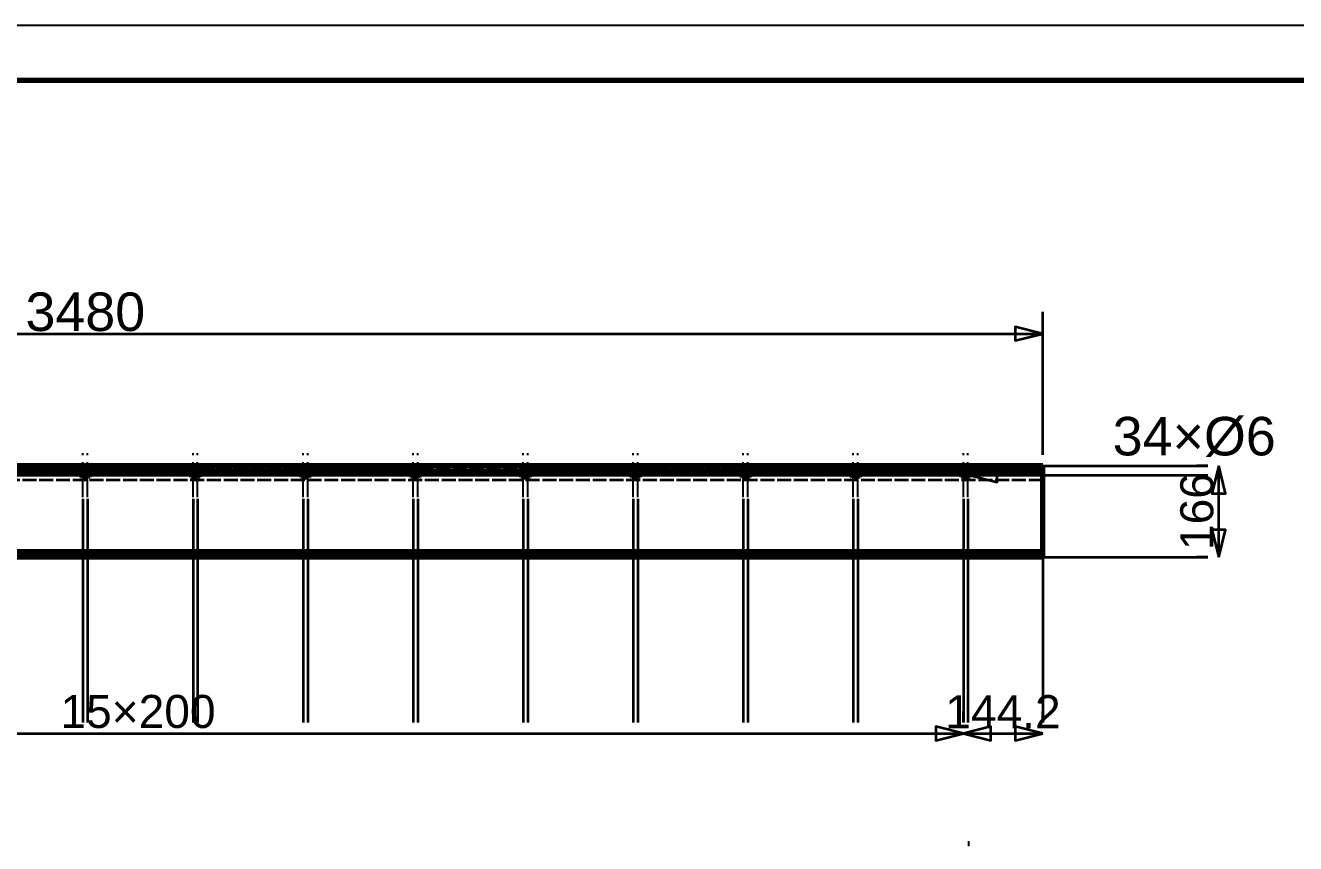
# Model space of a CAD drawing. Header units: millimetres. Extents: x 0 to 420, y 0 to 297.
# Drawn here: x 146.6 to 262, y 222.7 to 297 of the extents above; entities that cross this region are included whole.
import ezdxf
from ezdxf.enums import TextEntityAlignment as Align

# ---------------------------------------------------------------- set-up
doc = ezdxf.new("R2010")
doc.units = ezdxf.units.MM
doc.linetypes.add('CENTER', pattern=[5.08, 3.175, -0.635, 0.635, -0.635])
doc.linetypes.add('DASHED', pattern=[1.524, 1.27, -0.254])
doc.styles.add('GOST', font='Arial')

msp = doc.modelspace()

# ---------------------------------------------------------------- linework, layer by layer
at = {"color": 7, "lineweight": 35}
for p, q in [((239, 258), (239, 271)), ((65, 269), (239, 269)), ((239, 257), (254, 257)), ((254, 257), (253, 257)), ((255, 248.7), (255, 257)), ((73.94, 256.15), (254, 256.15)), ((74.36, 256.15), (254, 256.15)), ((83.94, 256.15), (254, 256.15)), ((84.36, 256.15), (254, 256.15)), ((93.94, 256.15), (254, 256.15)), ((94.36, 256.15), (254, 256.15)), ((103.94, 256.15), (254, 256.15)), ((104.36, 256.15), (254, 256.15)), ((113.94, 256.15), (254, 256.15)), ((114.36, 256.15), (254, 256.15)), ((123.94, 256.15), (254, 256.15)), ((124.36, 256.15), (254, 256.15)), ((133.94, 256.15), (254, 256.15)), ((134.36, 256.15), (254, 256.15)), ((143.94, 256.15), (254, 256.15)), ((144.36, 256.15), (254, 256.15)), ((153.94, 256.15), (254, 256.15)), ((154.36, 256.15), (254, 256.15)), ((163.94, 256.15), (254, 256.15)), ((164.36, 256.15), (254, 256.15)), ((173.94, 256.15), (254, 256.15)), ((174.36, 256.15), (254, 256.15)), ((183.94, 256.15), (254, 256.15)), ((184.36, 256.15), (254, 256.15)), ((193.94, 256.15), (254, 256.15)), ((194.36, 256.15), (254, 256.15)), ((203.94, 256.15), (254, 256.15)), ((204.36, 256.15), (254, 256.15)), ((213.94, 256.15), (254, 256.15)), ((214.36, 256.15), (254, 256.15)), ((223.94, 256.15), (254, 256.15)), ((224.36, 256.15), (254, 256.15)), ((232.36, 256.15), (244.36, 256.15)), ((233.94, 256.15), (254, 256.15)), ((234.36, 256.15), (254, 256.15)), ((244.36, 256.15), (249.36, 256.15)), ((151.79, 254), (151.79, 233.7)), ((152.21, 254), (152.21, 233.7)), ((161.79, 254), (161.79, 233.7)), ((162.21, 254), (162.21, 233.7)), ((171.79, 254), (171.79, 233.7)), ((172.21, 254), (172.21, 233.7)), ((181.79, 254), (181.79, 233.7)), ((182.21, 254), (182.21, 233.7)), ((191.79, 254), (191.79, 233.7)), ((192.21, 254), (192.21, 233.7)), ((201.79, 254), (201.79, 233.7)), ((202.21, 254), (202.21, 233.7)), ((211.79, 254), (211.79, 233.7)), ((212.21, 254), (212.21, 233.7)), ((221.79, 254), (221.79, 233.7)), ((222.21, 254), (222.21, 233.7)), ((231.79, 254), (231.79, 233.7)), ((232.21, 254), (232.21, 233.7)), ((239, 248.7), (239, 233.7)), ((239, 248.7), (254, 248.7)), ((254, 248.7), (253, 248.7)), ((231.79, 233.7), (231.79, 234.7)), ((231.79, 233.7), (231.79, 234.7)), ((239, 233.7), (239, 234.7)), ((81.79, 232.7), (231.79, 232.7)), ((231.79, 232.7), (239, 232.7))]:
    msp.add_line(p, q, dxfattribs=at)
at = {"color": 4, "linetype": 'CENTER', "lineweight": 25}
for p, q in [((151.79, 254.15), (151.79, 258.15)), ((152.21, 254.15), (152.21, 258.15)), ((161.79, 254.15), (161.79, 258.15)), ((162.21, 254.15), (162.21, 258.15)), ((171.79, 254.15), (171.79, 258.15)), ((172.21, 254.15), (172.21, 258.15)), ((181.79, 254.15), (181.79, 258.15)), ((182.21, 254.15), (182.21, 258.15)), ((191.79, 254.15), (191.79, 258.15)), ((192.21, 254.15), (192.21, 258.15)), ((201.79, 254.15), (201.79, 258.15)), ((202.21, 254.15), (202.21, 258.15)), ((211.79, 254.15), (211.79, 258.15)), ((212.21, 254.15), (212.21, 258.15)), ((221.79, 254.15), (221.79, 258.15)), ((222.21, 254.15), (222.21, 258.15)), ((231.79, 254.15), (231.79, 258.15)), ((232.21, 254.15), (232.21, 258.15)), ((149.79, 256.15), (153.79, 256.15)), ((150.21, 256.15), (154.21, 256.15)), ((159.79, 256.15), (163.79, 256.15)), ((160.21, 256.15), (164.21, 256.15)), ((169.79, 256.15), (173.79, 256.15)), ((170.21, 256.15), (174.21, 256.15)), ((179.79, 256.15), (183.79, 256.15)), ((180.21, 256.15), (184.21, 256.15)), ((189.79, 256.15), (193.79, 256.15)), ((190.21, 256.15), (194.21, 256.15)), ((199.79, 256.15), (203.79, 256.15)), ((200.21, 256.15), (204.21, 256.15)), ((209.79, 256.15), (213.79, 256.15)), ((210.21, 256.15), (214.21, 256.15)), ((219.79, 256.15), (223.79, 256.15)), ((220.21, 256.15), (224.21, 256.15)), ((229.79, 256.15), (233.79, 256.15)), ((230.21, 256.15), (234.21, 256.15))]:
    msp.add_line(p, q, dxfattribs=at)
at = {"color": 5, "linetype": 'DASHED', "lineweight": 35}
for p, q in [((65, 256.75), (239, 256.75)), ((142.36, 256.75), (151.64, 256.75)), ((151.64, 257), (151.64, 256.75)), ((152.36, 257), (151.64, 257)), ((151.64, 256.74), (151.64, 256.75)), ((151.64, 256.75), (151.64, 256.75)), ((151.64, 256.73), (151.64, 256.74)), ((151.64, 256.74), (151.64, 256.74)), ((151.64, 256.71), (151.64, 256.73)), ((151.64, 256.7), (151.64, 256.71)), ((151.64, 256.68), (151.64, 256.7)), ((151.64, 256.66), (151.64, 256.68)), ((151.64, 256.63), (151.64, 256.66)), ((151.64, 256.61), (151.64, 256.63)), ((151.64, 256.58), (151.64, 256.61)), ((151.64, 256.56), (151.64, 256.58)), ((151.64, 256.53), (151.64, 256.56)), ((151.64, 256.5), (151.64, 256.53)), ((151.64, 256.15), (151.64, 256.5)), ((152.36, 257), (152.36, 256.75)), ((152.36, 256.75), (152.36, 256.75)), ((152.36, 256.75), (152.36, 256.74)), ((152.36, 256.75), (161.64, 256.75)), ((152.36, 256.74), (152.36, 256.74)), ((152.36, 256.74), (152.36, 256.73)), ((152.36, 256.73), (152.36, 256.71)), ((152.36, 256.71), (152.36, 256.7)), ((152.36, 256.7), (152.36, 256.68)), ((152.36, 256.68), (152.36, 256.66)), ((152.36, 256.66), (152.36, 256.63)), ((152.36, 256.63), (152.36, 256.61)), ((152.36, 256.61), (152.36, 256.58)), ((152.36, 256.58), (152.36, 256.56)), ((152.36, 256.56), (152.36, 256.53)), ((152.36, 256.53), (152.36, 256.5)), ((152.36, 256.5), (152.36, 256.15)), ((161.64, 257), (161.64, 256.75)), ((162.36, 257), (161.64, 257)), ((161.64, 256.74), (161.64, 256.75)), ((161.64, 256.75), (161.64, 256.75)), ((161.64, 256.73), (161.64, 256.74)), ((161.64, 256.74), (161.64, 256.74)), ((161.64, 256.71), (161.64, 256.73)), ((161.64, 256.7), (161.64, 256.71)), ((161.64, 256.68), (161.64, 256.7)), ((161.64, 256.66), (161.64, 256.68)), ((161.64, 256.63), (161.64, 256.66)), ((161.64, 256.61), (161.64, 256.63)), ((161.64, 256.58), (161.64, 256.61)), ((161.64, 256.56), (161.64, 256.58)), ((161.64, 256.53), (161.64, 256.56)), ((161.64, 256.5), (161.64, 256.53)), ((161.64, 256.15), (161.64, 256.5)), ((162.36, 257), (162.36, 256.75)), ((162.36, 256.75), (162.36, 256.75)), ((162.36, 256.75), (162.36, 256.74)), ((162.36, 256.75), (171.64, 256.75)), ((162.36, 256.74), (162.36, 256.74)), ((162.36, 256.74), (162.36, 256.73)), ((162.36, 256.73), (162.36, 256.71)), ((162.36, 256.71), (162.36, 256.7)), ((162.36, 256.7), (162.36, 256.68)), ((162.36, 256.68), (162.36, 256.66)), ((162.36, 256.66), (162.36, 256.63)), ((162.36, 256.63), (162.36, 256.61)), ((162.36, 256.61), (162.36, 256.58)), ((162.36, 256.58), (162.36, 256.56)), ((162.36, 256.56), (162.36, 256.53)), ((162.36, 256.53), (162.36, 256.5)), ((162.36, 256.5), (162.36, 256.15)), ((171.64, 257), (171.64, 256.75)), ((172.36, 257), (171.64, 257)), ((171.64, 256.74), (171.64, 256.75)), ((171.64, 256.75), (171.64, 256.75)), ((171.64, 256.73), (171.64, 256.74)), ((171.64, 256.74), (171.64, 256.74)), ((171.64, 256.71), (171.64, 256.73)), ((171.64, 256.7), (171.64, 256.71)), ((171.64, 256.68), (171.64, 256.7)), ((171.64, 256.66), (171.64, 256.68)), ((171.64, 256.63), (171.64, 256.66)), ((171.64, 256.61), (171.64, 256.63)), ((171.64, 256.58), (171.64, 256.61)), ((171.64, 256.56), (171.64, 256.58)), ((171.64, 256.53), (171.64, 256.56)), ((171.64, 256.5), (171.64, 256.53)), ((171.64, 256.15), (171.64, 256.5)), ((172.36, 257), (172.36, 256.75)), ((172.36, 256.75), (172.36, 256.75)), ((172.36, 256.75), (172.36, 256.74)), ((172.36, 256.75), (181.64, 256.75)), ((172.36, 256.74), (172.36, 256.74)), ((172.36, 256.74), (172.36, 256.73)), ((172.36, 256.73), (172.36, 256.71)), ((172.36, 256.71), (172.36, 256.7)), ((172.36, 256.7), (172.36, 256.68)), ((172.36, 256.68), (172.36, 256.66)), ((172.36, 256.66), (172.36, 256.63)), ((172.36, 256.63), (172.36, 256.61)), ((172.36, 256.61), (172.36, 256.58)), ((172.36, 256.58), (172.36, 256.56)), ((172.36, 256.56), (172.36, 256.53)), ((172.36, 256.53), (172.36, 256.5)), ((172.36, 256.5), (172.36, 256.15)), ((181.64, 257), (181.64, 256.75)), ((182.36, 257), (181.64, 257)), ((181.64, 256.74), (181.64, 256.75)), ((181.64, 256.75), (181.64, 256.75)), ((181.64, 256.73), (181.64, 256.74)), ((181.64, 256.74), (181.64, 256.74)), ((181.64, 256.71), (181.64, 256.73)), ((181.64, 256.7), (181.64, 256.71)), ((181.64, 256.68), (181.64, 256.7)), ((181.64, 256.66), (181.64, 256.68)), ((181.64, 256.63), (181.64, 256.66)), ((181.64, 256.61), (181.64, 256.63)), ((181.64, 256.58), (181.64, 256.61)), ((181.64, 256.56), (181.64, 256.58)), ((181.64, 256.53), (181.64, 256.56)), ((181.64, 256.5), (181.64, 256.53)), ((181.64, 256.15), (181.64, 256.5)), ((182.36, 257), (182.36, 256.75)), ((182.36, 256.75), (182.36, 256.75)), ((182.36, 256.75), (182.36, 256.74)), ((182.36, 256.75), (191.64, 256.75)), ((182.36, 256.74), (182.36, 256.74)), ((182.36, 256.74), (182.36, 256.73)), ((182.36, 256.73), (182.36, 256.71)), ((182.36, 256.71), (182.36, 256.7)), ((182.36, 256.7), (182.36, 256.68)), ((182.36, 256.68), (182.36, 256.66)), ((182.36, 256.66), (182.36, 256.63)), ((182.36, 256.63), (182.36, 256.61)), ((182.36, 256.61), (182.36, 256.58)), ((182.36, 256.58), (182.36, 256.56)), ((182.36, 256.56), (182.36, 256.53)), ((182.36, 256.53), (182.36, 256.5)), ((182.36, 256.5), (182.36, 256.15)), ((191.64, 257), (191.64, 256.75)), ((192.36, 257), (191.64, 257)), ((191.64, 256.74), (191.64, 256.75)), ((191.64, 256.75), (191.64, 256.75)), ((191.64, 256.73), (191.64, 256.74)), ((191.64, 256.74), (191.64, 256.74)), ((191.64, 256.71), (191.64, 256.73)), ((191.64, 256.7), (191.64, 256.71)), ((191.64, 256.68), (191.64, 256.7)), ((191.64, 256.66), (191.64, 256.68)), ((191.64, 256.63), (191.64, 256.66)), ((191.64, 256.61), (191.64, 256.63)), ((191.64, 256.58), (191.64, 256.61)), ((191.64, 256.56), (191.64, 256.58)), ((191.64, 256.53), (191.64, 256.56)), ((191.64, 256.5), (191.64, 256.53)), ((191.64, 256.15), (191.64, 256.5)), ((192.36, 257), (192.36, 256.75)), ((192.36, 256.75), (192.36, 256.75)), ((192.36, 256.75), (192.36, 256.74)), ((192.36, 256.75), (201.64, 256.75)), ((192.36, 256.74), (192.36, 256.74)), ((192.36, 256.74), (192.36, 256.73)), ((192.36, 256.73), (192.36, 256.71)), ((192.36, 256.71), (192.36, 256.7)), ((192.36, 256.7), (192.36, 256.68)), ((192.36, 256.68), (192.36, 256.66)), ((192.36, 256.66), (192.36, 256.63)), ((192.36, 256.63), (192.36, 256.61)), ((192.36, 256.61), (192.36, 256.58)), ((192.36, 256.58), (192.36, 256.56)), ((192.36, 256.56), (192.36, 256.53)), ((192.36, 256.53), (192.36, 256.5)), ((192.36, 256.5), (192.36, 256.15)), ((201.64, 257), (201.64, 256.75)), ((202.36, 257), (201.64, 257)), ((201.64, 256.74), (201.64, 256.75)), ((201.64, 256.75), (201.64, 256.75)), ((201.64, 256.73), (201.64, 256.74)), ((201.64, 256.74), (201.64, 256.74)), ((201.64, 256.71), (201.64, 256.73)), ((201.64, 256.7), (201.64, 256.71)), ((201.64, 256.68), (201.64, 256.7)), ((201.64, 256.66), (201.64, 256.68)), ((201.64, 256.63), (201.64, 256.66)), ((201.64, 256.61), (201.64, 256.63)), ((201.64, 256.58), (201.64, 256.61)), ((201.64, 256.56), (201.64, 256.58)), ((201.64, 256.53), (201.64, 256.56)), ((201.64, 256.5), (201.64, 256.53)), ((201.64, 256.15), (201.64, 256.5)), ((202.36, 257), (202.36, 256.75)), ((202.36, 256.75), (202.36, 256.75)), ((202.36, 256.75), (202.36, 256.74)), ((202.36, 256.75), (211.64, 256.75)), ((202.36, 256.74), (202.36, 256.74)), ((202.36, 256.74), (202.36, 256.73)), ((202.36, 256.73), (202.36, 256.71)), ((202.36, 256.71), (202.36, 256.7)), ((202.36, 256.7), (202.36, 256.68)), ((202.36, 256.68), (202.36, 256.66)), ((202.36, 256.66), (202.36, 256.63)), ((202.36, 256.63), (202.36, 256.61)), ((202.36, 256.61), (202.36, 256.58)), ((202.36, 256.58), (202.36, 256.56)), ((202.36, 256.56), (202.36, 256.53)), ((202.36, 256.53), (202.36, 256.5)), ((202.36, 256.5), (202.36, 256.15)), ((211.64, 257), (211.64, 256.75)), ((212.36, 257), (211.64, 257)), ((211.64, 256.74), (211.64, 256.75)), ((211.64, 256.75), (211.64, 256.75)), ((211.64, 256.73), (211.64, 256.74)), ((211.64, 256.74), (211.64, 256.74)), ((211.64, 256.71), (211.64, 256.73)), ((211.64, 256.7), (211.64, 256.71)), ((211.64, 256.68), (211.64, 256.7)), ((211.64, 256.66), (211.64, 256.68)), ((211.64, 256.63), (211.64, 256.66)), ((211.64, 256.61), (211.64, 256.63)), ((211.64, 256.58), (211.64, 256.61)), ((211.64, 256.56), (211.64, 256.58)), ((211.64, 256.53), (211.64, 256.56)), ((211.64, 256.5), (211.64, 256.53)), ((211.64, 256.15), (211.64, 256.5)), ((212.36, 257), (212.36, 256.75)), ((212.36, 256.75), (212.36, 256.75)), ((212.36, 256.75), (212.36, 256.74)), ((212.36, 256.75), (221.64, 256.75)), ((212.36, 256.74), (212.36, 256.74)), ((212.36, 256.74), (212.36, 256.73)), ((212.36, 256.73), (212.36, 256.71)), ((212.36, 256.71), (212.36, 256.7)), ((212.36, 256.7), (212.36, 256.68)), ((212.36, 256.68), (212.36, 256.66)), ((212.36, 256.66), (212.36, 256.63)), ((212.36, 256.63), (212.36, 256.61)), ((212.36, 256.61), (212.36, 256.58)), ((212.36, 256.58), (212.36, 256.56)), ((212.36, 256.56), (212.36, 256.53)), ((212.36, 256.53), (212.36, 256.5)), ((212.36, 256.5), (212.36, 256.15)), ((221.64, 257), (221.64, 256.75)), ((222.36, 257), (221.64, 257)), ((221.64, 256.74), (221.64, 256.75)), ((221.64, 256.75), (221.64, 256.75)), ((221.64, 256.73), (221.64, 256.74)), ((221.64, 256.74), (221.64, 256.74)), ((221.64, 256.71), (221.64, 256.73)), ((221.64, 256.7), (221.64, 256.71)), ((221.64, 256.68), (221.64, 256.7)), ((221.64, 256.66), (221.64, 256.68)), ((221.64, 256.63), (221.64, 256.66)), ((221.64, 256.61), (221.64, 256.63)), ((221.64, 256.58), (221.64, 256.61)), ((221.64, 256.56), (221.64, 256.58)), ((221.64, 256.53), (221.64, 256.56)), ((221.64, 256.5), (221.64, 256.53)), ((221.64, 256.15), (221.64, 256.5)), ((222.36, 257), (222.36, 256.75)), ((222.36, 256.75), (222.36, 256.75)), ((222.36, 256.75), (222.36, 256.74)), ((222.36, 256.75), (231.64, 256.75)), ((222.36, 256.74), (222.36, 256.74)), ((222.36, 256.74), (222.36, 256.73)), ((222.36, 256.73), (222.36, 256.71)), ((222.36, 256.71), (222.36, 256.7)), ((222.36, 256.7), (222.36, 256.68)), ((222.36, 256.68), (222.36, 256.66)), ((222.36, 256.66), (222.36, 256.63)), ((222.36, 256.63), (222.36, 256.61)), ((222.36, 256.61), (222.36, 256.58)), ((222.36, 256.58), (222.36, 256.56)), ((222.36, 256.56), (222.36, 256.53)), ((222.36, 256.53), (222.36, 256.5)), ((222.36, 256.5), (222.36, 256.15)), ((231.64, 257), (231.64, 256.75)), ((232.36, 257), (231.64, 257)), ((231.64, 256.74), (231.64, 256.75)), ((231.64, 256.75), (231.64, 256.75)), ((231.64, 256.73), (231.64, 256.74)), ((231.64, 256.74), (231.64, 256.74)), ((231.64, 256.71), (231.64, 256.73)), ((231.64, 256.7), (231.64, 256.71)), ((231.64, 256.68), (231.64, 256.7)), ((231.64, 256.66), (231.64, 256.68)), ((231.64, 256.63), (231.64, 256.66)), ((231.64, 256.61), (231.64, 256.63)), ((231.64, 256.58), (231.64, 256.61)), ((231.64, 256.56), (231.64, 256.58)), ((231.64, 256.53), (231.64, 256.56)), ((231.64, 256.5), (231.64, 256.53)), ((231.64, 256.15), (231.64, 256.5)), ((232.36, 257), (232.36, 256.75)), ((232.36, 256.75), (232.36, 256.75)), ((232.36, 256.75), (232.36, 256.74)), ((232.36, 256.75), (239, 256.75)), ((232.36, 256.74), (232.36, 256.74)), ((232.36, 256.74), (232.36, 256.73)), ((232.36, 256.73), (232.36, 256.71)), ((232.36, 256.71), (232.36, 256.7)), ((232.36, 256.7), (232.36, 256.68)), ((232.36, 256.68), (232.36, 256.66)), ((232.36, 256.66), (232.36, 256.63)), ((232.36, 256.63), (232.36, 256.61)), ((232.36, 256.61), (232.36, 256.58)), ((232.36, 256.58), (232.36, 256.56)), ((232.36, 256.56), (232.36, 256.53)), ((232.36, 256.53), (232.36, 256.5)), ((232.36, 256.5), (232.36, 256.15)), ((239, 256.75), (239, 257)), ((239, 256.75), (239, 257)), ((239, 257), (239, 257)), ((239, 257), (239, 256.99)), ((239, 256.99), (239, 256.97)), ((239, 256.97), (239, 256.95)), ((239, 256.95), (239, 256.92)), ((239, 256.92), (239, 256.89)), ((239, 256.89), (239, 256.85)), ((239, 256.85), (239, 256.81)), ((239, 256.81), (239, 256.77)), ((239, 256.77), (239, 256.72)), ((239, 256.74), (239, 256.75)), ((239, 256.75), (239, 256.75)), ((239, 256.75), (239, 256.75)), ((239, 256.75), (239, 256.74)), ((239, 256.73), (239, 256.74)), ((239, 256.74), (239, 256.74)), ((239, 256.74), (239, 256.74)), ((239, 256.74), (239, 256.73)), ((239, 256.71), (239, 256.73)), ((239, 256.73), (239, 256.71)), ((239, 256.72), (239, 256.67)), ((239, 256.7), (239, 256.71)), ((239, 256.71), (239, 256.7)), ((239, 256.68), (239, 256.7)), ((239, 256.7), (239, 256.68)), ((239, 256.66), (239, 256.68)), ((239, 256.68), (239, 256.66)), ((239, 256.67), (239, 256.61)), ((239, 256.63), (239, 256.66)), ((239, 256.66), (239, 256.63)), ((239, 256.61), (239, 256.63)), ((239, 256.63), (239, 256.61)), ((239, 256.58), (239, 256.61)), ((239, 256.61), (239, 256.58)), ((239, 256.61), (239, 256.56)), ((239, 256.56), (239, 256.58)), ((239, 256.58), (239, 256.56)), ((239, 256.53), (239, 256.56)), ((239, 256.56), (239, 256.53)), ((239, 256.56), (239, 256.5)), ((239, 256.5), (239, 256.53)), ((239, 256.53), (239, 256.5)), ((239, 249.2), (239, 256.5)), ((239, 256.5), (239, 255.7)), ((239, 256.5), (239, 255.7)), ((239, 255.7), (65, 255.7)), ((239, 255.7), (65, 255.7)), ((151.64, 256.15), (151.65, 256.09)), ((151.65, 256.09), (151.68, 256.04)), ((151.68, 256.04), (151.73, 256.01)), ((151.73, 256.01), (151.79, 256)), ((152.21, 256), (151.79, 256)), ((152.21, 256), (152.27, 256.01)), ((152.27, 256.01), (152.32, 256.04)), ((152.32, 256.04), (152.35, 256.09)), ((152.35, 256.09), (152.36, 256.15)), ((161.64, 256.15), (161.65, 256.09)), ((161.65, 256.09), (161.68, 256.04)), ((161.68, 256.04), (161.73, 256.01)), ((161.73, 256.01), (161.79, 256)), ((162.21, 256), (161.79, 256)), ((162.21, 256), (162.27, 256.01)), ((162.27, 256.01), (162.32, 256.04)), ((162.32, 256.04), (162.35, 256.09)), ((162.35, 256.09), (162.36, 256.15)), ((171.64, 256.15), (171.65, 256.09)), ((171.65, 256.09), (171.68, 256.04)), ((171.68, 256.04), (171.73, 256.01)), ((171.73, 256.01), (171.79, 256)), ((172.21, 256), (171.79, 256)), ((172.21, 256), (172.27, 256.01)), ((172.27, 256.01), (172.32, 256.04)), ((172.32, 256.04), (172.35, 256.09)), ((172.35, 256.09), (172.36, 256.15)), ((181.64, 256.15), (181.65, 256.09)), ((181.65, 256.09), (181.68, 256.04)), ((181.68, 256.04), (181.73, 256.01)), ((181.73, 256.01), (181.79, 256)), ((182.21, 256), (181.79, 256)), ((182.21, 256), (182.27, 256.01)), ((182.27, 256.01), (182.32, 256.04)), ((182.32, 256.04), (182.35, 256.09)), ((182.35, 256.09), (182.36, 256.15)), ((191.64, 256.15), (191.65, 256.09)), ((191.65, 256.09), (191.68, 256.04)), ((191.68, 256.04), (191.73, 256.01)), ((191.73, 256.01), (191.79, 256)), ((192.21, 256), (191.79, 256)), ((192.21, 256), (192.27, 256.01)), ((192.27, 256.01), (192.32, 256.04)), ((192.32, 256.04), (192.35, 256.09)), ((192.35, 256.09), (192.36, 256.15)), ((201.64, 256.15), (201.65, 256.09)), ((201.65, 256.09), (201.68, 256.04)), ((201.68, 256.04), (201.73, 256.01)), ((201.73, 256.01), (201.79, 256)), ((202.21, 256), (201.79, 256)), ((202.21, 256), (202.27, 256.01)), ((202.27, 256.01), (202.32, 256.04)), ((202.32, 256.04), (202.35, 256.09)), ((202.35, 256.09), (202.36, 256.15)), ((211.64, 256.15), (211.65, 256.09)), ((211.65, 256.09), (211.68, 256.04)), ((211.68, 256.04), (211.73, 256.01)), ((211.73, 256.01), (211.79, 256)), ((212.21, 256), (211.79, 256)), ((212.21, 256), (212.27, 256.01)), ((212.27, 256.01), (212.32, 256.04)), ((212.32, 256.04), (212.35, 256.09)), ((212.35, 256.09), (212.36, 256.15)), ((221.64, 256.15), (221.65, 256.09)), ((221.65, 256.09), (221.68, 256.04)), ((221.68, 256.04), (221.73, 256.01)), ((221.73, 256.01), (221.79, 256)), ((222.21, 256), (221.79, 256)), ((222.21, 256), (222.27, 256.01)), ((222.27, 256.01), (222.32, 256.04)), ((222.32, 256.04), (222.35, 256.09)), ((222.35, 256.09), (222.36, 256.15)), ((231.64, 256.15), (231.65, 256.09)), ((231.65, 256.09), (231.68, 256.04)), ((231.68, 256.04), (231.73, 256.01)), ((231.73, 256.01), (231.79, 256)), ((232.21, 256), (231.79, 256)), ((232.21, 256), (232.27, 256.01)), ((232.27, 256.01), (232.32, 256.04)), ((232.32, 256.04), (232.35, 256.09)), ((232.35, 256.09), (232.36, 256.15)), ((65, 248.95), (239, 248.95)), ((239, 248.95), (65, 248.95)), ((65, 248.7), (239, 248.7)), ((239, 249.17), (239, 249.2)), ((239, 249.14), (239, 249.17)), ((239, 249.12), (239, 249.14)), ((239, 249.09), (239, 249.12)), ((239, 249.07), (239, 249.09)), ((239, 249.04), (239, 249.07)), ((239, 249.02), (239, 249.04)), ((239, 249), (239, 249.02)), ((239, 248.99), (239, 249)), ((239, 248.97), (239, 248.99)), ((239, 248.96), (239, 248.97)), ((239, 248.95), (239, 248.96)), ((239, 248.96), (239, 248.96)), ((239, 248.95), (239, 248.95)), ((239, 248.95), (239, 248.7)), ((239, 248.95), (239, 248.7))]:
    msp.add_line(p, q, dxfattribs=at)
at = {"color": 1, "lineweight": 70}
for p, q in [((151.64, 257), (142.36, 257)), ((151.64, 257), (142.36, 257)), ((151.64, 256.5), (142.36, 256.5)), ((151.64, 257), (151.64, 257)), ((151.64, 257), (151.64, 256.99)), ((151.68, 257), (151.64, 257)), ((151.64, 256.99), (151.64, 256.97)), ((151.64, 256.97), (151.64, 256.95)), ((151.64, 256.95), (151.64, 256.92)), ((151.64, 256.92), (151.64, 256.89)), ((151.64, 256.89), (151.64, 256.85)), ((151.64, 256.85), (151.64, 256.81)), ((151.64, 256.81), (151.64, 256.77)), ((151.64, 256.77), (151.64, 256.72)), ((151.64, 256.75), (151.68, 256.75)), ((151.64, 256.72), (151.64, 256.67)), ((151.64, 256.67), (151.64, 256.61)), ((151.64, 256.61), (151.64, 256.56)), ((151.64, 256.56), (151.64, 256.5)), ((151.64, 256.5), (151.64, 256.15)), ((151.64, 256.5), (152.36, 256.5)), ((151.73, 257), (151.68, 257)), ((151.68, 256.75), (151.73, 256.75)), ((151.78, 257), (151.73, 257)), ((151.73, 256.75), (151.78, 256.75)), ((151.83, 257), (151.78, 257)), ((151.78, 256.75), (151.83, 256.75)), ((151.89, 257), (151.83, 257)), ((151.83, 256.75), (151.89, 256.75)), ((151.94, 257), (151.89, 257)), ((151.89, 256.75), (151.94, 256.75)), ((152, 257), (151.94, 257)), ((151.94, 256.75), (152, 256.75)), ((152.06, 257), (152, 257)), ((152, 256.75), (152.06, 256.75)), ((152.11, 257), (152.06, 257)), ((152.06, 256.75), (152.11, 256.75)), ((152.17, 257), (152.11, 257)), ((152.11, 256.75), (152.17, 256.75)), ((152.22, 257), (152.17, 257)), ((152.17, 256.75), (152.22, 256.75)), ((152.27, 257), (152.22, 257)), ((152.22, 256.75), (152.27, 256.75)), ((152.32, 257), (152.27, 257)), ((152.27, 256.75), (152.32, 256.75)), ((152.36, 257), (152.32, 257)), ((152.32, 256.75), (152.36, 256.75)), ((152.36, 256.99), (152.36, 257)), ((152.36, 257), (152.36, 257)), ((161.64, 257), (152.36, 257)), ((161.64, 257), (152.36, 257)), ((152.36, 256.97), (152.36, 256.99)), ((152.36, 256.95), (152.36, 256.97)), ((152.36, 256.92), (152.36, 256.95)), ((152.36, 256.89), (152.36, 256.92)), ((152.36, 256.85), (152.36, 256.89)), ((152.36, 256.81), (152.36, 256.85)), ((152.36, 256.77), (152.36, 256.81)), ((152.36, 256.72), (152.36, 256.77)), ((152.36, 256.67), (152.36, 256.72)), ((152.36, 256.61), (152.36, 256.67)), ((152.36, 256.56), (152.36, 256.61)), ((152.36, 256.5), (152.36, 256.56)), ((152.36, 256.15), (152.36, 256.5)), ((161.64, 256.5), (152.36, 256.5)), ((161.64, 257), (161.64, 257)), ((161.64, 257), (161.64, 256.99)), ((161.68, 257), (161.64, 257)), ((161.64, 256.99), (161.64, 256.97)), ((161.64, 256.97), (161.64, 256.95)), ((161.64, 256.95), (161.64, 256.92)), ((161.64, 256.92), (161.64, 256.89)), ((161.64, 256.89), (161.64, 256.85)), ((161.64, 256.85), (161.64, 256.81)), ((161.64, 256.81), (161.64, 256.77)), ((161.64, 256.77), (161.64, 256.72)), ((161.64, 256.75), (161.68, 256.75)), ((161.64, 256.72), (161.64, 256.67)), ((161.64, 256.67), (161.64, 256.61)), ((161.64, 256.61), (161.64, 256.56)), ((161.64, 256.56), (161.64, 256.5)), ((161.64, 256.5), (161.64, 256.15)), ((161.64, 256.5), (162.36, 256.5)), ((161.73, 257), (161.68, 257)), ((161.68, 256.75), (161.73, 256.75)), ((161.78, 257), (161.73, 257)), ((161.73, 256.75), (161.78, 256.75)), ((161.83, 257), (161.78, 257)), ((161.78, 256.75), (161.83, 256.75)), ((161.89, 257), (161.83, 257)), ((161.83, 256.75), (161.89, 256.75)), ((161.94, 257), (161.89, 257)), ((161.89, 256.75), (161.94, 256.75)), ((162, 257), (161.94, 257)), ((161.94, 256.75), (162, 256.75)), ((162.06, 257), (162, 257)), ((162, 256.75), (162.06, 256.75)), ((162.11, 257), (162.06, 257)), ((162.06, 256.75), (162.11, 256.75)), ((162.17, 257), (162.11, 257)), ((162.11, 256.75), (162.17, 256.75)), ((162.22, 257), (162.17, 257)), ((162.17, 256.75), (162.22, 256.75)), ((162.27, 257), (162.22, 257)), ((162.22, 256.75), (162.27, 256.75)), ((162.32, 257), (162.27, 257)), ((162.27, 256.75), (162.32, 256.75)), ((162.36, 257), (162.32, 257)), ((162.32, 256.75), (162.36, 256.75)), ((162.36, 256.99), (162.36, 257)), ((162.36, 257), (162.36, 257)), ((171.64, 257), (162.36, 257)), ((171.64, 257), (162.36, 257)), ((162.36, 256.97), (162.36, 256.99)), ((162.36, 256.95), (162.36, 256.97)), ((162.36, 256.92), (162.36, 256.95)), ((162.36, 256.89), (162.36, 256.92)), ((162.36, 256.85), (162.36, 256.89)), ((162.36, 256.81), (162.36, 256.85)), ((162.36, 256.77), (162.36, 256.81)), ((162.36, 256.72), (162.36, 256.77)), ((162.36, 256.67), (162.36, 256.72)), ((162.36, 256.61), (162.36, 256.67)), ((162.36, 256.56), (162.36, 256.61)), ((162.36, 256.5), (162.36, 256.56)), ((162.36, 256.15), (162.36, 256.5)), ((171.64, 256.5), (162.36, 256.5)), ((171.64, 257), (171.64, 257)), ((171.64, 257), (171.64, 256.99)), ((171.68, 257), (171.64, 257)), ((171.64, 256.99), (171.64, 256.97)), ((171.64, 256.97), (171.64, 256.95)), ((171.64, 256.95), (171.64, 256.92)), ((171.64, 256.92), (171.64, 256.89)), ((171.64, 256.89), (171.64, 256.85)), ((171.64, 256.85), (171.64, 256.81)), ((171.64, 256.81), (171.64, 256.77)), ((171.64, 256.77), (171.64, 256.72)), ((171.64, 256.75), (171.68, 256.75)), ((171.64, 256.72), (171.64, 256.67)), ((171.64, 256.67), (171.64, 256.61)), ((171.64, 256.61), (171.64, 256.56)), ((171.64, 256.56), (171.64, 256.5)), ((171.64, 256.5), (171.64, 256.15)), ((171.64, 256.5), (172.36, 256.5)), ((171.73, 257), (171.68, 257)), ((171.68, 256.75), (171.73, 256.75)), ((171.78, 257), (171.73, 257)), ((171.73, 256.75), (171.78, 256.75)), ((171.83, 257), (171.78, 257)), ((171.78, 256.75), (171.83, 256.75)), ((171.89, 257), (171.83, 257)), ((171.83, 256.75), (171.89, 256.75)), ((171.94, 257), (171.89, 257)), ((171.89, 256.75), (171.94, 256.75)), ((172, 257), (171.94, 257)), ((171.94, 256.75), (172, 256.75)), ((172.06, 257), (172, 257)), ((172, 256.75), (172.06, 256.75)), ((172.11, 257), (172.06, 257)), ((172.06, 256.75), (172.11, 256.75)), ((172.17, 257), (172.11, 257)), ((172.11, 256.75), (172.17, 256.75)), ((172.22, 257), (172.17, 257)), ((172.17, 256.75), (172.22, 256.75)), ((172.27, 257), (172.22, 257)), ((172.22, 256.75), (172.27, 256.75)), ((172.32, 257), (172.27, 257)), ((172.27, 256.75), (172.32, 256.75)), ((172.36, 257), (172.32, 257)), ((172.32, 256.75), (172.36, 256.75)), ((172.36, 256.99), (172.36, 257)), ((172.36, 257), (172.36, 257)), ((181.64, 257), (172.36, 257)), ((181.64, 257), (172.36, 257)), ((172.36, 256.97), (172.36, 256.99)), ((172.36, 256.95), (172.36, 256.97)), ((172.36, 256.92), (172.36, 256.95)), ((172.36, 256.89), (172.36, 256.92)), ((172.36, 256.85), (172.36, 256.89)), ((172.36, 256.81), (172.36, 256.85)), ((172.36, 256.77), (172.36, 256.81)), ((172.36, 256.72), (172.36, 256.77)), ((172.36, 256.67), (172.36, 256.72)), ((172.36, 256.61), (172.36, 256.67)), ((172.36, 256.56), (172.36, 256.61)), ((172.36, 256.5), (172.36, 256.56)), ((172.36, 256.15), (172.36, 256.5)), ((181.64, 256.5), (172.36, 256.5)), ((181.64, 257), (181.64, 257)), ((181.64, 257), (181.64, 256.99)), ((181.68, 257), (181.64, 257)), ((181.64, 256.99), (181.64, 256.97)), ((181.64, 256.97), (181.64, 256.95)), ((181.64, 256.95), (181.64, 256.92)), ((181.64, 256.92), (181.64, 256.89)), ((181.64, 256.89), (181.64, 256.85)), ((181.64, 256.85), (181.64, 256.81)), ((181.64, 256.81), (181.64, 256.77)), ((181.64, 256.77), (181.64, 256.72)), ((181.64, 256.75), (181.68, 256.75)), ((181.64, 256.72), (181.64, 256.67)), ((181.64, 256.67), (181.64, 256.61)), ((181.64, 256.61), (181.64, 256.56)), ((181.64, 256.56), (181.64, 256.5)), ((181.64, 256.5), (181.64, 256.15)), ((181.64, 256.5), (182.36, 256.5)), ((181.73, 257), (181.68, 257)), ((181.68, 256.75), (181.73, 256.75)), ((181.78, 257), (181.73, 257)), ((181.73, 256.75), (181.78, 256.75)), ((181.83, 257), (181.78, 257)), ((181.78, 256.75), (181.83, 256.75)), ((181.89, 257), (181.83, 257)), ((181.83, 256.75), (181.89, 256.75)), ((181.94, 257), (181.89, 257)), ((181.89, 256.75), (181.94, 256.75)), ((182, 257), (181.94, 257)), ((181.94, 256.75), (182, 256.75)), ((182.06, 257), (182, 257)), ((182, 256.75), (182.06, 256.75)), ((182.11, 257), (182.06, 257)), ((182.06, 256.75), (182.11, 256.75)), ((182.17, 257), (182.11, 257)), ((182.11, 256.75), (182.17, 256.75)), ((182.22, 257), (182.17, 257)), ((182.17, 256.75), (182.22, 256.75)), ((182.27, 257), (182.22, 257)), ((182.22, 256.75), (182.27, 256.75)), ((182.32, 257), (182.27, 257)), ((182.27, 256.75), (182.32, 256.75)), ((182.36, 257), (182.32, 257)), ((182.32, 256.75), (182.36, 256.75)), ((182.36, 256.99), (182.36, 257)), ((182.36, 257), (182.36, 257)), ((191.64, 257), (182.36, 257)), ((191.64, 257), (182.36, 257)), ((182.36, 256.97), (182.36, 256.99)), ((182.36, 256.95), (182.36, 256.97)), ((182.36, 256.92), (182.36, 256.95)), ((182.36, 256.89), (182.36, 256.92)), ((182.36, 256.85), (182.36, 256.89)), ((182.36, 256.81), (182.36, 256.85)), ((182.36, 256.77), (182.36, 256.81)), ((182.36, 256.72), (182.36, 256.77)), ((182.36, 256.67), (182.36, 256.72)), ((182.36, 256.61), (182.36, 256.67)), ((182.36, 256.56), (182.36, 256.61)), ((182.36, 256.5), (182.36, 256.56)), ((182.36, 256.15), (182.36, 256.5)), ((191.64, 256.5), (182.36, 256.5)), ((191.64, 257), (191.64, 257)), ((191.64, 257), (191.64, 256.99)), ((191.68, 257), (191.64, 257)), ((191.64, 256.99), (191.64, 256.97)), ((191.64, 256.97), (191.64, 256.95)), ((191.64, 256.95), (191.64, 256.92)), ((191.64, 256.92), (191.64, 256.89)), ((191.64, 256.89), (191.64, 256.85)), ((191.64, 256.85), (191.64, 256.81)), ((191.64, 256.81), (191.64, 256.77)), ((191.64, 256.77), (191.64, 256.72)), ((191.64, 256.75), (191.68, 256.75)), ((191.64, 256.72), (191.64, 256.67)), ((191.64, 256.67), (191.64, 256.61)), ((191.64, 256.61), (191.64, 256.56)), ((191.64, 256.56), (191.64, 256.5)), ((191.64, 256.5), (191.64, 256.15)), ((191.64, 256.5), (192.36, 256.5)), ((191.73, 257), (191.68, 257)), ((191.68, 256.75), (191.73, 256.75)), ((191.78, 257), (191.73, 257)), ((191.73, 256.75), (191.78, 256.75)), ((191.83, 257), (191.78, 257)), ((191.78, 256.75), (191.83, 256.75)), ((191.89, 257), (191.83, 257)), ((191.83, 256.75), (191.89, 256.75)), ((191.94, 257), (191.89, 257)), ((191.89, 256.75), (191.94, 256.75)), ((192, 257), (191.94, 257)), ((191.94, 256.75), (192, 256.75)), ((192.06, 257), (192, 257)), ((192, 256.75), (192.06, 256.75)), ((192.11, 257), (192.06, 257)), ((192.06, 256.75), (192.11, 256.75)), ((192.17, 257), (192.11, 257)), ((192.11, 256.75), (192.17, 256.75)), ((192.22, 257), (192.17, 257)), ((192.17, 256.75), (192.22, 256.75)), ((192.27, 257), (192.22, 257)), ((192.22, 256.75), (192.27, 256.75)), ((192.32, 257), (192.27, 257)), ((192.27, 256.75), (192.32, 256.75)), ((192.36, 257), (192.32, 257)), ((192.32, 256.75), (192.36, 256.75)), ((192.36, 256.99), (192.36, 257)), ((192.36, 257), (192.36, 257)), ((201.64, 257), (192.36, 257)), ((201.64, 257), (192.36, 257)), ((192.36, 256.97), (192.36, 256.99)), ((192.36, 256.95), (192.36, 256.97)), ((192.36, 256.92), (192.36, 256.95)), ((192.36, 256.89), (192.36, 256.92)), ((192.36, 256.85), (192.36, 256.89)), ((192.36, 256.81), (192.36, 256.85)), ((192.36, 256.77), (192.36, 256.81)), ((192.36, 256.72), (192.36, 256.77)), ((192.36, 256.67), (192.36, 256.72)), ((192.36, 256.61), (192.36, 256.67)), ((192.36, 256.56), (192.36, 256.61)), ((192.36, 256.5), (192.36, 256.56)), ((192.36, 256.15), (192.36, 256.5)), ((201.64, 256.5), (192.36, 256.5)), ((201.64, 257), (201.64, 257)), ((201.64, 257), (201.64, 256.99)), ((201.68, 257), (201.64, 257)), ((201.64, 256.99), (201.64, 256.97)), ((201.64, 256.97), (201.64, 256.95)), ((201.64, 256.95), (201.64, 256.92)), ((201.64, 256.92), (201.64, 256.89)), ((201.64, 256.89), (201.64, 256.85)), ((201.64, 256.85), (201.64, 256.81)), ((201.64, 256.81), (201.64, 256.77)), ((201.64, 256.77), (201.64, 256.72)), ((201.64, 256.75), (201.68, 256.75)), ((201.64, 256.72), (201.64, 256.67)), ((201.64, 256.67), (201.64, 256.61)), ((201.64, 256.61), (201.64, 256.56)), ((201.64, 256.56), (201.64, 256.5)), ((201.64, 256.5), (201.64, 256.15)), ((201.64, 256.5), (202.36, 256.5)), ((201.73, 257), (201.68, 257)), ((201.68, 256.75), (201.73, 256.75)), ((201.78, 257), (201.73, 257)), ((201.73, 256.75), (201.78, 256.75)), ((201.83, 257), (201.78, 257)), ((201.78, 256.75), (201.83, 256.75)), ((201.89, 257), (201.83, 257)), ((201.83, 256.75), (201.89, 256.75)), ((201.94, 257), (201.89, 257)), ((201.89, 256.75), (201.94, 256.75)), ((202, 257), (201.94, 257)), ((201.94, 256.75), (202, 256.75)), ((202.06, 257), (202, 257)), ((202, 256.75), (202.06, 256.75)), ((202.11, 257), (202.06, 257)), ((202.06, 256.75), (202.11, 256.75)), ((202.17, 257), (202.11, 257)), ((202.11, 256.75), (202.17, 256.75)), ((202.22, 257), (202.17, 257)), ((202.17, 256.75), (202.22, 256.75)), ((202.27, 257), (202.22, 257)), ((202.22, 256.75), (202.27, 256.75)), ((202.32, 257), (202.27, 257)), ((202.27, 256.75), (202.32, 256.75)), ((202.36, 257), (202.32, 257)), ((202.32, 256.75), (202.36, 256.75)), ((202.36, 256.99), (202.36, 257)), ((202.36, 257), (202.36, 257)), ((211.64, 257), (202.36, 257)), ((211.64, 257), (202.36, 257)), ((202.36, 256.97), (202.36, 256.99)), ((202.36, 256.95), (202.36, 256.97)), ((202.36, 256.92), (202.36, 256.95)), ((202.36, 256.89), (202.36, 256.92)), ((202.36, 256.85), (202.36, 256.89)), ((202.36, 256.81), (202.36, 256.85)), ((202.36, 256.77), (202.36, 256.81)), ((202.36, 256.72), (202.36, 256.77)), ((202.36, 256.67), (202.36, 256.72)), ((202.36, 256.61), (202.36, 256.67)), ((202.36, 256.56), (202.36, 256.61)), ((202.36, 256.5), (202.36, 256.56)), ((202.36, 256.15), (202.36, 256.5)), ((211.64, 256.5), (202.36, 256.5)), ((211.64, 257), (211.64, 257)), ((211.64, 257), (211.64, 256.99)), ((211.68, 257), (211.64, 257)), ((211.64, 256.99), (211.64, 256.97)), ((211.64, 256.97), (211.64, 256.95)), ((211.64, 256.95), (211.64, 256.92)), ((211.64, 256.92), (211.64, 256.89)), ((211.64, 256.89), (211.64, 256.85)), ((211.64, 256.85), (211.64, 256.81)), ((211.64, 256.81), (211.64, 256.77)), ((211.64, 256.77), (211.64, 256.72)), ((211.64, 256.75), (211.68, 256.75)), ((211.64, 256.72), (211.64, 256.67)), ((211.64, 256.67), (211.64, 256.61)), ((211.64, 256.61), (211.64, 256.56)), ((211.64, 256.56), (211.64, 256.5)), ((211.64, 256.5), (211.64, 256.15)), ((211.64, 256.5), (212.36, 256.5)), ((211.73, 257), (211.68, 257)), ((211.68, 256.75), (211.73, 256.75)), ((211.78, 257), (211.73, 257)), ((211.73, 256.75), (211.78, 256.75)), ((211.83, 257), (211.78, 257)), ((211.78, 256.75), (211.83, 256.75)), ((211.89, 257), (211.83, 257)), ((211.83, 256.75), (211.89, 256.75)), ((211.94, 257), (211.89, 257)), ((211.89, 256.75), (211.94, 256.75)), ((212, 257), (211.94, 257)), ((211.94, 256.75), (212, 256.75)), ((212.06, 257), (212, 257)), ((212, 256.75), (212.06, 256.75)), ((212.11, 257), (212.06, 257)), ((212.06, 256.75), (212.11, 256.75)), ((212.17, 257), (212.11, 257)), ((212.11, 256.75), (212.17, 256.75)), ((212.22, 257), (212.17, 257)), ((212.17, 256.75), (212.22, 256.75)), ((212.27, 257), (212.22, 257)), ((212.22, 256.75), (212.27, 256.75)), ((212.32, 257), (212.27, 257)), ((212.27, 256.75), (212.32, 256.75)), ((212.36, 257), (212.32, 257)), ((212.32, 256.75), (212.36, 256.75)), ((212.36, 256.99), (212.36, 257)), ((212.36, 257), (212.36, 257)), ((221.64, 257), (212.36, 257)), ((221.64, 257), (212.36, 257)), ((212.36, 256.97), (212.36, 256.99)), ((212.36, 256.95), (212.36, 256.97)), ((212.36, 256.92), (212.36, 256.95)), ((212.36, 256.89), (212.36, 256.92)), ((212.36, 256.85), (212.36, 256.89)), ((212.36, 256.81), (212.36, 256.85)), ((212.36, 256.77), (212.36, 256.81)), ((212.36, 256.72), (212.36, 256.77)), ((212.36, 256.67), (212.36, 256.72)), ((212.36, 256.61), (212.36, 256.67)), ((212.36, 256.56), (212.36, 256.61)), ((212.36, 256.5), (212.36, 256.56)), ((212.36, 256.15), (212.36, 256.5)), ((221.64, 256.5), (212.36, 256.5)), ((221.64, 257), (221.64, 257)), ((221.64, 257), (221.64, 256.99)), ((221.68, 257), (221.64, 257)), ((221.64, 256.99), (221.64, 256.97)), ((221.64, 256.97), (221.64, 256.95)), ((221.64, 256.95), (221.64, 256.92)), ((221.64, 256.92), (221.64, 256.89)), ((221.64, 256.89), (221.64, 256.85)), ((221.64, 256.85), (221.64, 256.81)), ((221.64, 256.81), (221.64, 256.77)), ((221.64, 256.77), (221.64, 256.72)), ((221.64, 256.75), (221.68, 256.75)), ((221.64, 256.72), (221.64, 256.67)), ((221.64, 256.67), (221.64, 256.61)), ((221.64, 256.61), (221.64, 256.56)), ((221.64, 256.56), (221.64, 256.5)), ((221.64, 256.5), (221.64, 256.15)), ((221.64, 256.5), (222.36, 256.5)), ((221.73, 257), (221.68, 257)), ((221.68, 256.75), (221.73, 256.75)), ((221.78, 257), (221.73, 257)), ((221.73, 256.75), (221.78, 256.75)), ((221.83, 257), (221.78, 257)), ((221.78, 256.75), (221.83, 256.75)), ((221.89, 257), (221.83, 257)), ((221.83, 256.75), (221.89, 256.75)), ((221.94, 257), (221.89, 257)), ((221.89, 256.75), (221.94, 256.75)), ((222, 257), (221.94, 257)), ((221.94, 256.75), (222, 256.75)), ((222.06, 257), (222, 257)), ((222, 256.75), (222.06, 256.75)), ((222.11, 257), (222.06, 257)), ((222.06, 256.75), (222.11, 256.75)), ((222.17, 257), (222.11, 257)), ((222.11, 256.75), (222.17, 256.75)), ((222.22, 257), (222.17, 257)), ((222.17, 256.75), (222.22, 256.75)), ((222.27, 257), (222.22, 257)), ((222.22, 256.75), (222.27, 256.75)), ((222.32, 257), (222.27, 257)), ((222.27, 256.75), (222.32, 256.75)), ((222.36, 257), (222.32, 257)), ((222.32, 256.75), (222.36, 256.75)), ((222.36, 256.99), (222.36, 257)), ((222.36, 257), (222.36, 257)), ((231.64, 257), (222.36, 257)), ((231.64, 257), (222.36, 257)), ((222.36, 256.97), (222.36, 256.99)), ((222.36, 256.95), (222.36, 256.97)), ((222.36, 256.92), (222.36, 256.95)), ((222.36, 256.89), (222.36, 256.92)), ((222.36, 256.85), (222.36, 256.89)), ((222.36, 256.81), (222.36, 256.85)), ((222.36, 256.77), (222.36, 256.81)), ((222.36, 256.72), (222.36, 256.77)), ((222.36, 256.67), (222.36, 256.72)), ((222.36, 256.61), (222.36, 256.67)), ((222.36, 256.56), (222.36, 256.61)), ((222.36, 256.5), (222.36, 256.56)), ((222.36, 256.15), (222.36, 256.5)), ((231.64, 256.5), (222.36, 256.5)), ((231.64, 257), (231.64, 257)), ((231.64, 257), (231.64, 256.99)), ((231.68, 257), (231.64, 257)), ((231.64, 256.99), (231.64, 256.97)), ((231.64, 256.97), (231.64, 256.95)), ((231.64, 256.95), (231.64, 256.92)), ((231.64, 256.92), (231.64, 256.89)), ((231.64, 256.89), (231.64, 256.85)), ((231.64, 256.85), (231.64, 256.81)), ((231.64, 256.81), (231.64, 256.77)), ((231.64, 256.77), (231.64, 256.72)), ((231.64, 256.75), (231.68, 256.75)), ((231.64, 256.72), (231.64, 256.67)), ((231.64, 256.67), (231.64, 256.61)), ((231.64, 256.61), (231.64, 256.56)), ((231.64, 256.56), (231.64, 256.5)), ((231.64, 256.5), (231.64, 256.15)), ((231.64, 256.5), (232.36, 256.5)), ((231.73, 257), (231.68, 257)), ((231.68, 256.75), (231.73, 256.75)), ((231.78, 257), (231.73, 257)), ((231.73, 256.75), (231.78, 256.75)), ((231.83, 257), (231.78, 257)), ((231.78, 256.75), (231.83, 256.75)), ((231.89, 257), (231.83, 257)), ((231.83, 256.75), (231.89, 256.75)), ((231.94, 257), (231.89, 257)), ((231.89, 256.75), (231.94, 256.75)), ((232, 257), (231.94, 257)), ((231.94, 256.75), (232, 256.75)), ((232.06, 257), (232, 257)), ((232, 256.75), (232.06, 256.75)), ((232.11, 257), (232.06, 257)), ((232.06, 256.75), (232.11, 256.75)), ((232.17, 257), (232.11, 257)), ((232.11, 256.75), (232.17, 256.75)), ((232.22, 257), (232.17, 257)), ((232.17, 256.75), (232.22, 256.75)), ((232.27, 257), (232.22, 257)), ((232.22, 256.75), (232.27, 256.75)), ((232.32, 257), (232.27, 257)), ((232.27, 256.75), (232.32, 256.75)), ((232.36, 257), (232.32, 257)), ((232.32, 256.75), (232.36, 256.75)), ((232.36, 256.99), (232.36, 257)), ((232.36, 257), (232.36, 257)), ((239, 257), (232.36, 257)), ((239, 257), (232.36, 257)), ((232.36, 256.97), (232.36, 256.99)), ((232.36, 256.95), (232.36, 256.97)), ((232.36, 256.92), (232.36, 256.95)), ((232.36, 256.89), (232.36, 256.92)), ((232.36, 256.85), (232.36, 256.89)), ((232.36, 256.81), (232.36, 256.85)), ((232.36, 256.77), (232.36, 256.81)), ((232.36, 256.72), (232.36, 256.77)), ((232.36, 256.67), (232.36, 256.72)), ((232.36, 256.61), (232.36, 256.67)), ((232.36, 256.56), (232.36, 256.61)), ((232.36, 256.5), (232.36, 256.56)), ((232.36, 256.15), (232.36, 256.5)), ((239, 256.5), (232.36, 256.5)), ((239, 256.99), (239, 257)), ((239, 257), (239, 257)), ((239, 256.97), (239, 256.99)), ((239, 256.95), (239, 256.97)), ((239, 256.92), (239, 256.95)), ((239, 256.89), (239, 256.92)), ((239, 256.85), (239, 256.89)), ((239, 256.81), (239, 256.85)), ((239, 256.77), (239, 256.81)), ((239, 256.72), (239, 256.77)), ((239, 256.67), (239, 256.72)), ((239, 256.61), (239, 256.67)), ((239, 256.56), (239, 256.61)), ((239, 256.5), (239, 256.56)), ((239, 249.2), (239, 256.5)), ((151.65, 256.09), (151.64, 256.15)), ((151.68, 256.04), (151.65, 256.09)), ((151.73, 256.01), (151.68, 256.04)), ((151.79, 256), (151.73, 256.01)), ((151.79, 256), (152.21, 256)), ((152.27, 256.01), (152.21, 256)), ((152.32, 256.04), (152.27, 256.01)), ((152.35, 256.09), (152.32, 256.04)), ((152.36, 256.15), (152.35, 256.09)), ((161.65, 256.09), (161.64, 256.15)), ((161.68, 256.04), (161.65, 256.09)), ((161.73, 256.01), (161.68, 256.04)), ((161.79, 256), (161.73, 256.01)), ((161.79, 256), (162.21, 256)), ((162.27, 256.01), (162.21, 256)), ((162.32, 256.04), (162.27, 256.01)), ((162.35, 256.09), (162.32, 256.04)), ((162.36, 256.15), (162.35, 256.09)), ((171.65, 256.09), (171.64, 256.15)), ((171.68, 256.04), (171.65, 256.09)), ((171.73, 256.01), (171.68, 256.04)), ((171.79, 256), (171.73, 256.01)), ((171.79, 256), (172.21, 256)), ((172.27, 256.01), (172.21, 256)), ((172.32, 256.04), (172.27, 256.01)), ((172.35, 256.09), (172.32, 256.04)), ((172.36, 256.15), (172.35, 256.09)), ((181.65, 256.09), (181.64, 256.15)), ((181.68, 256.04), (181.65, 256.09)), ((181.73, 256.01), (181.68, 256.04)), ((181.79, 256), (181.73, 256.01)), ((181.79, 256), (182.21, 256)), ((182.27, 256.01), (182.21, 256)), ((182.32, 256.04), (182.27, 256.01)), ((182.35, 256.09), (182.32, 256.04)), ((182.36, 256.15), (182.35, 256.09)), ((191.65, 256.09), (191.64, 256.15)), ((191.68, 256.04), (191.65, 256.09)), ((191.73, 256.01), (191.68, 256.04)), ((191.79, 256), (191.73, 256.01)), ((191.79, 256), (192.21, 256)), ((192.27, 256.01), (192.21, 256)), ((192.32, 256.04), (192.27, 256.01)), ((192.35, 256.09), (192.32, 256.04)), ((192.36, 256.15), (192.35, 256.09)), ((201.65, 256.09), (201.64, 256.15)), ((201.68, 256.04), (201.65, 256.09)), ((201.73, 256.01), (201.68, 256.04)), ((201.79, 256), (201.73, 256.01)), ((201.79, 256), (202.21, 256)), ((202.27, 256.01), (202.21, 256)), ((202.32, 256.04), (202.27, 256.01)), ((202.35, 256.09), (202.32, 256.04)), ((202.36, 256.15), (202.35, 256.09)), ((211.65, 256.09), (211.64, 256.15)), ((211.68, 256.04), (211.65, 256.09)), ((211.73, 256.01), (211.68, 256.04)), ((211.79, 256), (211.73, 256.01)), ((211.79, 256), (212.21, 256)), ((212.27, 256.01), (212.21, 256)), ((212.32, 256.04), (212.27, 256.01)), ((212.35, 256.09), (212.32, 256.04)), ((212.36, 256.15), (212.35, 256.09)), ((221.65, 256.09), (221.64, 256.15)), ((221.68, 256.04), (221.65, 256.09)), ((221.73, 256.01), (221.68, 256.04)), ((221.79, 256), (221.73, 256.01)), ((221.79, 256), (222.21, 256)), ((222.27, 256.01), (222.21, 256)), ((222.32, 256.04), (222.27, 256.01)), ((222.35, 256.09), (222.32, 256.04)), ((222.36, 256.15), (222.35, 256.09)), ((231.65, 256.09), (231.64, 256.15)), ((231.68, 256.04), (231.65, 256.09)), ((231.73, 256.01), (231.68, 256.04)), ((231.79, 256), (231.73, 256.01)), ((231.79, 256), (232.21, 256)), ((232.27, 256.01), (232.21, 256)), ((232.32, 256.04), (232.27, 256.01)), ((232.35, 256.09), (232.32, 256.04)), ((232.36, 256.15), (232.35, 256.09)), ((239, 249.2), (65, 249.2)), ((239, 248.7), (65, 248.7)), ((239, 249.14), (239, 249.2)), ((239, 249.09), (239, 249.14)), ((239, 249.03), (239, 249.09)), ((239, 248.98), (239, 249.03)), ((239, 248.93), (239, 248.98)), ((239, 248.89), (239, 248.93)), ((239, 248.85), (239, 248.89)), ((239, 248.81), (239, 248.85)), ((239, 248.78), (239, 248.81)), ((239, 248.75), (239, 248.78)), ((239, 248.73), (239, 248.75)), ((239, 248.71), (239, 248.73)), ((239, 248.7), (239, 248.71)), ((239, 248.7), (239, 248.7)), ((232.21, 222.7), (232.23, 222.7)), ((232.23, 222.7), (232.24, 222.7)), ((232.24, 222.7), (232.26, 222.7)), ((232.26, 222.7), (232.28, 222.7)), ((232.28, 222.7), (232.29, 222.7)), ((232.29, 222.7), (232.3, 222.7)), ((232.3, 222.7), (232.32, 222.7)), ((232.32, 222.7), (232.33, 222.7)), ((232.33, 222.7), (232.34, 222.7)), ((232.34, 222.7), (232.35, 222.7)), ((232.35, 222.7), (232.35, 222.7)), ((232.35, 222.7), (232.36, 222.7)), ((232.36, 222.7), (232.36, 222.7)), ((232.36, 222.7), (232.36, 222.7))]:
    msp.add_line(p, q, dxfattribs=at)
at = {"color": 7, "lineweight": 25}
msp.add_lwpolyline([(0, 0), (420, 0), (420, 297), (0, 297)], close=True, dxfattribs=at)
at = {"color": 7, "lineweight": 70}
msp.add_lwpolyline([(20, 5), (415, 5), (415, 292), (20, 292)], close=True, dxfattribs=at)
at = {"color": 7, "lineweight": 35}
for points in [[(239, 269), (236.5, 269.62), (236.5, 268.38)], [(232.36, 256.15), (234.86, 255.52), (234.86, 256.77)], [(255, 257), (254.38, 254.5), (255.62, 254.5)], [(255, 248.7), (255.62, 251.2), (254.38, 251.2)], [(231.79, 232.7), (229.29, 233.32), (229.29, 232.07)], [(231.79, 232.7), (234.29, 232.07), (234.29, 233.32)], [(239, 232.7), (236.5, 233.32), (236.5, 232.07)]]:
    msp.add_lwpolyline(points, close=True, dxfattribs=at)

# ---------------------------------------------------------------- texts
at = {"color": 7, "style": 'GOST'}
for s, height, p in [('3480', 3.5, (152, 271)), ('15×200', 3, (156.79, 234.7)), ('144.2', 3, (235.39, 234.7))]:
    msp.add_text(s, height=height, dxfattribs=at).set_placement(p, align=Align.MIDDLE)
msp.add_text('34×Ø6', height=3.5, dxfattribs=at).set_placement((245.36, 257.95))
msp.add_text('166', height=3, rotation=90, dxfattribs=at).set_placement((253, 252.85), align=Align.MIDDLE)

doc.saveas('drawing.dxf')
